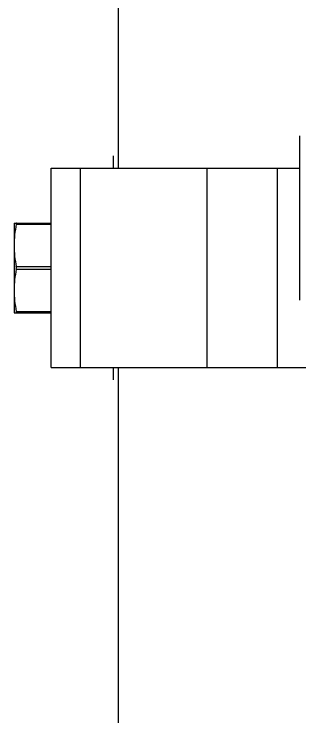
# Model space of a CAD drawing. Extents: x 1382187 to 1725648, y 860327 to 1571294.
# Drawn here: x 1536788 to 1537455, y 1250827 to 1252466 of the extents above; entities that cross this region are included whole.
import ezdxf

# ---------------------------------------------------------------- set-up
doc = ezdxf.new("R2010")
doc.units = 0
doc.header["$LTSCALE"] = 1000
doc.header["$MEASUREMENT"] = 0

msp = doc.modelspace()

# ---------------------------------------------------------------- linework, layer by layer
at = {"linetype": 'Continuous'}
for p, q in [((1537031.5, 1252106.7), (1537031.5, 1253665.3)), ((1537455.4, 1251798.9), (1537455.4, 1252182.2)), ((1537019.8, 1252106.7), (1537019.8, 1252135.7)), ((1536874.6, 1251642), (1536874.6, 1252106.7)), ((1536874.6, 1252106.7), (1537455.4, 1252106.7)), ((1536942.7, 1251642), (1536942.7, 1252106.7)), ((1537238.9, 1251642), (1537238.9, 1252106.7)), ((1537403.2, 1251642), (1537403.2, 1252106.7)), ((1536787.5, 1251978.9), (1536787.5, 1251769.8)), ((1536787.5, 1251978.9), (1536874.6, 1251978.9)), ((1536792.8, 1251976), (1536874.6, 1251976)), ((1536792.8, 1251877.3), (1536874.6, 1251877.3)), ((1536792.8, 1251871.5), (1536874.6, 1251871.5)), ((1536787.5, 1251769.8), (1536874.6, 1251769.8)), ((1536792.8, 1251772.7), (1536874.6, 1251772.7)), ((1536874.6, 1251642), (1538512.5, 1251642)), ((1537019.8, 1251613), (1537019.8, 1251642)), ((1537031.5, 1250741.8), (1537031.5, 1251642))]:
    msp.add_line(p, q, dxfattribs=at)
for points in [[(1536792.8, 1251976), (1536789.6, 1251959.8), (1536787.5, 1251943.2), (1536787.5, 1251926.6)], [(1536787.5, 1251926.6), (1536787.5, 1251910.1), (1536789.6, 1251893.5), (1536792.8, 1251877.3)], [(1536792.8, 1251871.5), (1536793.2, 1251873.4), (1536793.2, 1251875.4), (1536792.8, 1251877.3)], [(1536792.8, 1251871.5), (1536789.6, 1251855.2), (1536787.5, 1251838.6), (1536787.5, 1251822.1)], [(1536787.5, 1251822.1), (1536787.5, 1251805.5), (1536789.6, 1251788.9), (1536792.8, 1251772.7)]]:
    msp.add_open_spline(points, degree=3, dxfattribs=at)
for points, knots in [([(1536792.8, 1251976), (1536793, 1251976.7), (1536793.1, 1251977.4), (1536793.1, 1251978.9), (1536792.8, 1251978.9)], [0, 0, 0, 0, 0.722341, 1, 1, 1, 1]), ([(1536792.8, 1251769.8), (1536793.1, 1251769.8), (1536793.1, 1251771.3), (1536793, 1251772), (1536792.8, 1251772.7)], [0, 0, 0, 0, 0.27764, 1, 1, 1, 1])]:
    msp.add_open_spline(points, degree=3, knots=knots, dxfattribs=at)

doc.saveas('drawing.dxf')
